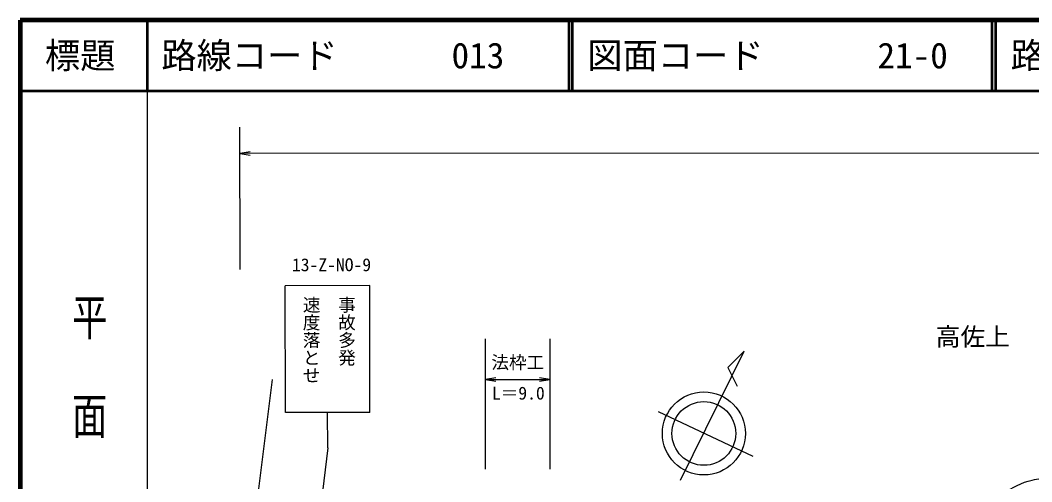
# Model space of a CAD drawing. Units: millimetres, scale not verified. Extents: x 40000 to 680000, y 20000 to 380000.
# Drawn here: x 40000 to 183396, y 314541 to 380000 of the extents above; entities that cross this region are included whole.
import ezdxf
from ezdxf.enums import TextEntityAlignment as Align

# ---------------------------------------------------------------- set-up
doc = ezdxf.new("R2010")
doc.units = ezdxf.units.MM
doc.header["$LTSCALE"] = 1000
doc.linetypes.add('CHAIN', pattern=[18.5, 12, -1.5, 3.5, -1.5])
for name, color, linetype, lineweight in [('M-BGD', 7, 'Continuous', 25), ('M-BMK', 2, 'CHAIN', 13), ('M-BMK-SRVR', 3, 'Continuous', 25), ('M-STR-HTXT', 7, 'Continuous', 13), ('M-STR-STR3', 7, 'Continuous', 25), ('M-STR-STRC', 7, 'Continuous', 25), ('M-TTL', 2, 'Continuous', 140), ('M-TTL-BAND', 7, 'Continuous', 25), ('M-TTL-LINE', 7, 'Continuous', 50)]:
    doc.layers.add(name, color=color, linetype=linetype, lineweight=lineweight)
doc.layers.add('M-TTL-TXT', color=7, linetype='Continuous')
doc.styles.add('@ＭＳ ゴシック', font='')
doc.styles.add('ＭＳ ゴシック', font='')
doc.styles.get('@ＭＳ ゴシック').set_extended_font_data('@MS Gothic')
doc.styles.get('ＭＳ ゴシック').set_extended_font_data('MS Gothic')

# ---------------------------------------------------------------- blocks, each defined once
blk = doc.blocks.new('open_arrow')
at = {"color": 0, "linetype": 'Continuous', "lineweight": -2}
blk.add_lwpolyline([(7.5, 1.25), (0, 0), (7.5, -1.25)], dxfattribs=at)

msp = doc.modelspace()

# ---------------------------------------------------------------- linework, layer by layer
at = {"layer": 'M-BGD'}
for points, knots in [([(158244, 296027), (161940, 297815), (165636, 299603), (169280, 301728), (170544, 302465), (171802, 303243), (172740, 304296), (174064, 305782), (174750, 307815), (175901, 309491), (176821, 310830), (178037, 311940), (179386, 312875), (180633, 313738), (181993, 314450), (183442, 314791), (184291, 314991), (185171, 315063), (186045, 315166), (188877, 315501), (191643, 316164), (194460, 316544), (195235, 316648), (196014, 316731), (196788, 316843), (197609, 316962), (198424, 317115), (199235, 317322), (201274, 317843), (203286, 318711), (205346, 318744), (206593, 318764), (207859, 318477), (209125, 318345), (209979, 318256), (210833, 318237), (211685, 318277), (212721, 318326), (213755, 318463), (214779, 318641), (216193, 318887), (217589, 319212), (218986, 319536)], [0, 0, 0, 0, 1, 1, 1, 2, 2, 2, 3, 3, 3, 4, 4, 4, 5, 5, 5, 6, 6, 6, 7, 7, 7, 8, 8, 8, 9, 9, 9, 10, 10, 10, 11, 11, 11, 12, 12, 12, 13, 13, 13, 14, 14, 14, 14]), ([(168483, 296950), (169001, 297309), (169520, 297668), (170105, 297886), (170190, 297918), (170276, 297946), (170359, 297983), (170441, 298020), (170520, 298066), (170600, 298110), (171061, 298363), (171550, 298563), (172016, 298799), (175337, 300476), (177483, 303944), (180505, 306140), (181813, 307090), (183287, 307803), (184791, 308432), (186809, 309277), (188883, 309974), (191016, 310374), (192671, 310685), (194362, 310817), (196008, 311199), (197718, 311596), (199380, 312263), (201118, 312435), (202148, 312537), (203204, 312465), (204231, 312554), (204937, 312615), (205629, 312752), (206345, 312908), (207084, 313068), (207850, 313248), (208518, 313320), (209735, 313450), (210628, 313219), (212512, 313851), (213685, 314244), (215243, 314972), (214920, 314557), (214848, 314465), (214686, 314319), (214524, 314172)], [0, 0, 0, 0, 1, 1, 1, 2, 2, 2, 3, 3, 3, 4, 4, 4, 5, 5, 5, 6, 6, 6, 7, 7, 7, 8, 8, 8, 9, 9, 9, 10, 10, 10, 11, 11, 11, 12, 12, 12, 13, 13, 13, 14, 14, 14, 15, 15, 15, 15])]:
    msp.add_open_spline(points, degree=3, knots=knots, dxfattribs=at)
at = {"layer": 'M-BMK'}
msp.add_open_spline([(169141, 286607), (170650, 287203), (172159, 287800), (173665, 288406), (175210, 289029), (176751, 289662), (178291, 290298), (179831, 290935), (181370, 291574), (182903, 292227), (183568, 292511), (184232, 292797), (184896, 293083), (185560, 293369), (186224, 293654), (186888, 293940), (187552, 294225), (188217, 294511), (188880, 294798), (193014, 296580), (197144, 298368), (201276, 300151), (207400, 302794), (213528, 305423), (219652, 308063), (225774, 310703), (231891, 313353), (238049, 315908), (242143, 317606), (246256, 319262), (250408, 320814), (251100, 321072), (251793, 321328), (252488, 321581), (253182, 321833), (253878, 322082), (254574, 322328), (255271, 322574), (255969, 322816), (256668, 323054), (257007, 323170), (257345, 323284), (257685, 323398), (258024, 323511), (258363, 323623), (258703, 323734), (259028, 323839), (259353, 323942), (259678, 324045)], degree=3, knots=[0, 0, 0, 0, 1, 1, 1, 2, 2, 2, 3, 3, 3, 4, 4, 4, 5, 5, 5, 6, 6, 6, 7, 7, 7, 8, 8, 8, 9, 9, 9, 10, 10, 10, 11, 11, 11, 12, 12, 12, 13, 13, 13, 14, 14, 14, 15, 15, 15, 16, 16, 16, 16], dxfattribs=at)
at = {"layer": 'M-BMK-SRVR'}
for p, q in [((133617, 314752), (142618, 333061)), ((142618, 333061), (140292, 330731)), ((140292, 330731), (141653, 328102)), ((75709, 329068), (71285, 293495)), ((130434, 324490), (143862, 318165))]:
    msp.add_line(p, q, dxfattribs=at)
for radius in [5885, 4520]:
    msp.add_circle((136912, 321394), radius, dxfattribs=at)
at = {"layer": 'M-STR-STR3'}
for p, q in [((71163, 344635), (71153, 364850)), ((313816, 361233), (71155, 361106)), ((105960, 316326), (105951, 334808)), ((115077, 334813), (115087, 316331)), ((105954, 329036), (115080, 329041))]:
    msp.add_line(p, q, dxfattribs=at)
at = {"layer": 'M-STR-STRC'}
for p, q in [((89573, 342360), (77573, 342353)), ((77582, 324353), (77573, 342353)), ((89582, 324360), (89573, 342360)), ((89582, 324360), (77582, 324353)), ((83585, 319356), (83582, 324356)), ((83585, 319356), (82658, 311578))]:
    msp.add_line(p, q, dxfattribs=at)
at = {"layer": 'M-TTL'}
for p, q in [((40000, 380000), (40000, 20000)), ((680000, 380000), (40000, 380000))]:
    msp.add_line(p, q, dxfattribs=at)
at = {"layer": 'M-TTL-BAND'}
msp.add_line((58000, 370000), (58000, 20000), dxfattribs=at)
at = {"layer": 'M-TTL-LINE'}
for p, q in [((58000, 380000), (58000, 370000)), ((117750, 380000), (117750, 370000)), ((118250, 380000), (118250, 370000)), ((177750, 380000), (177750, 370000)), ((178250, 380000), (178250, 370000)), ((40000, 370000), (680000, 370000))]:
    msp.add_line(p, q, dxfattribs=at)

# ---------------------------------------------------------------- block references
at = {"layer": 'M-STR-STR3', "xscale": 193, "yscale": 193}
for p in [(71155, 361106), (105954, 329036)]:
    msp.add_blockref('open_arrow', p, dxfattribs=at)
at = {"layer": 'M-STR-STR3', "xscale": 193, "yscale": 193, "rotation": 180}
msp.add_blockref('open_arrow', (115080, 329041), dxfattribs=at)

# ---------------------------------------------------------------- texts
at = {"layer": 'M-STR-HTXT', "style": 'ＭＳ ゴシック'}
msp.add_text('高佐上', height=2566, rotation=0.03, dxfattribs=at).set_placement((169786, 336404), align=Align.TOP_LEFT)
at = {"layer": 'M-STR-STR3', "style": 'ＭＳ ゴシック'}
for s, p in [('法枠工', (106784, 332396)), ('L＝9.0', (106864, 328029))]:
    msp.add_text(s, height=1833, rotation=0.03, dxfattribs=at).set_placement(p, align=Align.TOP_LEFT)
at = {"layer": 'M-STR-STRC'}
for s, rotation, style, p in [('13-Z-NO-9', 0.03, 'ＭＳ ゴシック', (78522, 343849)), ('速度落とせ', 270.03, '@ＭＳ ゴシック', (79809, 340900)), ('事故多発', 270.03, '@ＭＳ ゴシック', (84819, 340903))]:
    msp.add_text(s, height=1833, rotation=rotation, dxfattribs=dict(at, style=style)).set_placement(p, align=Align.BOTTOM_LEFT)
at = {"layer": 'M-TTL-BAND', "style": '@ＭＳ ゴシック', "width": 1.4}
msp.add_text('平  面  図', height=3666, rotation=270, dxfattribs=at).set_placement((49777, 306475), align=Align.MIDDLE_RIGHT)
at = {"layer": 'M-TTL-TXT', "style": 'ＭＳ ゴシック'}
msp.add_text('標題', height=3666, dxfattribs=at).set_placement((48500, 375000), align=Align.MIDDLE_CENTER)
for s, p in [('路線コード', (60000, 375000)), ('図面コード', (120380, 375000)), ('路 線 名', (180380, 375000)), ('013', (101142, 375000)), ('21-0', (161521, 375000))]:
    msp.add_text(s, height=3666, dxfattribs=at).set_placement(p, align=Align.MIDDLE_LEFT)

doc.saveas('drawing.dxf')
